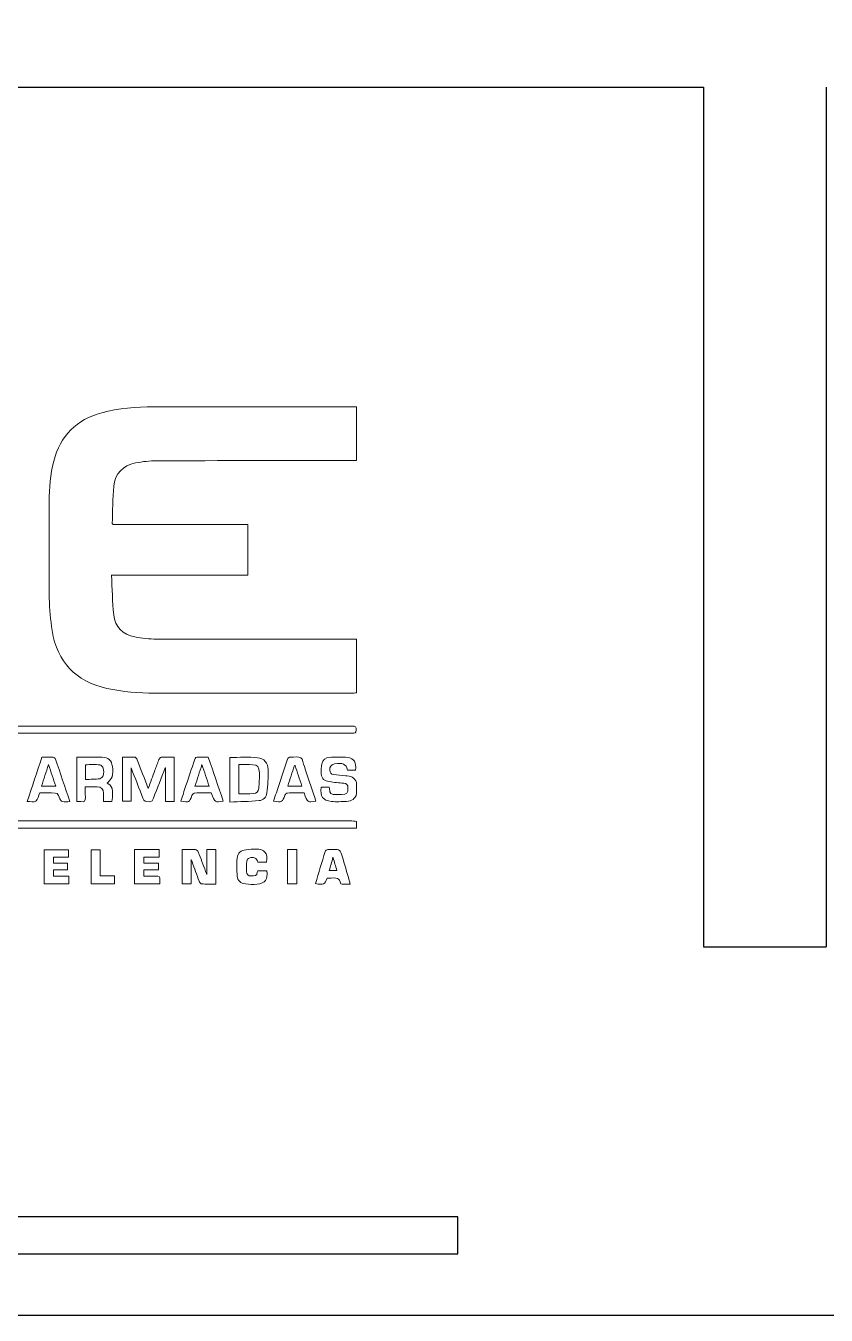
# Model space of a CAD drawing. Extents: x -410 to 1216, y 0 to 714.
# Drawn here: x 198.5 to 263.7, y 499.8 to 604.8 of the extents above; entities that cross this region are included whole.
import ezdxf

# ---------------------------------------------------------------- set-up
doc = ezdxf.new("R2010")
doc.units = 0
doc.header["$MEASUREMENT"] = 0

msp = doc.modelspace()

# ---------------------------------------------------------------- linework, layer by layer
at = {"linetype": 'Continuous'}
for p, q in [((153.72, 599.78), (253.72, 599.78)), ((253.72, 599.78), (253.72, 529.78)), ((263.72, 599.78), (263.72, 529.78)), ((253.72, 529.78), (263.72, 529.78))]:
    msp.add_line(p, q, dxfattribs=at)
for points in [[(533.72, 499.78), (533.72, 709.78), (83.72, 709.78), (83.72, 499.78)], [(183.72, 504.78), (233.72, 504.78), (233.72, 507.78), (183.72, 507.78)]]:
    msp.add_lwpolyline(points, close=True, dxfattribs=at)
at = {"color": 1, "lineweight": 0}
for points in [[(204.73, 573.27), (206.11, 573.65), (207.52, 573.75), (208.94, 573.75)], [(208.94, 573.75), (214.45, 573.75), (219.97, 573.75), (225.48, 573.75)], [(225.48, 573.75), (225.48, 572.29), (225.48, 570.83), (225.48, 569.37)], [(200.81, 569.32), (201.34, 571.41), (202.66, 572.7), (204.73, 573.27)], [(200.44, 566.04), (200.45, 567.14), (200.54, 568.24), (200.81, 569.32)], [(207.47, 569.18), (206.44, 568.98), (205.81, 568.32), (205.7, 567.28)], [(209.22, 569.36), (208.63, 569.36), (208.04, 569.29), (207.47, 569.18)], [(224.96, 569.37), (219.71, 569.37), (214.46, 569.37), (209.22, 569.36)], [(225.48, 569.37), (225.31, 569.37), (225.14, 569.37), (224.96, 569.37)], [(205.7, 567.28), (205.6, 566.28), (205.62, 565.26), (205.58, 564.25)], [(200.45, 558.16), (200.42, 560.79), (200.43, 563.41), (200.44, 566.04)], [(205.58, 564.25), (205.58, 564.24), (205.6, 564.22), (205.64, 564.17)], [(205.64, 564.17), (209.29, 564.17), (212.96, 564.17), (216.62, 564.17)], [(216.62, 564.17), (216.62, 562.78), (216.62, 561.42), (216.62, 560.03)], [(216.62, 560.03), (212.93, 560.03), (209.27, 560.03), (205.52, 560.03)], [(205.52, 560.03), (205.57, 558.94), (205.59, 557.87), (205.7, 556.81)], [(200.68, 555.53), (200.55, 556.4), (200.46, 557.28), (200.45, 558.16)], [(205.7, 556.81), (205.81, 555.82), (206.42, 555.19), (207.41, 555.01)], [(205.14, 550.82), (202.59, 551.4), (201.09, 552.96), (200.68, 555.53)], [(207.41, 555.01), (207.99, 554.9), (208.59, 554.84), (209.19, 554.84)], [(209.19, 554.84), (214.48, 554.82), (219.77, 554.83), (225.06, 554.83)], [(225.06, 554.83), (225.2, 554.83), (225.34, 554.83), (225.48, 554.84)], [(225.48, 554.84), (225.48, 553.38), (225.48, 551.92), (225.48, 550.46)], [(209.06, 550.43), (207.75, 550.44), (206.44, 550.53), (205.14, 550.82)], [(225.09, 550.43), (219.75, 550.43), (214.4, 550.42), (209.06, 550.43)], [(225.48, 550.46), (225.35, 550.45), (225.22, 550.43), (225.09, 550.43)], [(225.45, 547.43), (225.45, 547.17), (225.3, 547.16), (225.11, 547.17)], [(225.12, 547.74), (225.36, 547.76), (225.45, 547.67), (225.45, 547.43)], [(198.65, 541.61), (199.06, 542.83), (199.45, 544.01), (199.85, 545.22)], [(199.85, 545.22), (200.15, 545.22), (200.46, 545.23), (200.77, 545.22)], [(200.77, 545.22), (200.83, 545.21), (200.93, 545.13), (200.95, 545.07)], [(200.95, 545.07), (201.34, 543.93), (201.73, 542.79), (202.13, 541.6)], [(202.69, 545.22), (203.4, 545.22), (204.07, 545.23), (204.75, 545.22)], [(202.69, 541.6), (202.69, 542.81), (202.69, 544), (202.69, 545.22)], [(204.75, 545.22), (205.27, 545.2), (205.52, 544.98), (205.59, 544.45)], [(206.4, 545.22), (206.75, 545.22), (207.09, 545.23), (207.43, 545.21)], [(206.4, 541.63), (206.4, 542.82), (206.4, 544), (206.4, 545.22)], [(207.43, 545.21), (207.49, 545.21), (207.57, 545.09), (207.6, 545.01)], [(207.6, 545.01), (207.9, 544.24), (208.2, 543.47), (208.5, 542.67)], [(209.05, 544.16), (209.16, 544.46), (209.26, 544.75), (209.38, 545.04)], [(209.38, 545.04), (209.41, 545.11), (209.5, 545.21), (209.57, 545.22)], [(209.57, 545.22), (209.91, 545.23), (210.25, 545.22), (210.61, 545.22)], [(210.61, 545.22), (210.61, 544.01), (210.61, 542.83), (210.61, 541.62)], [(211.58, 542.92), (211.8, 543.6), (212.05, 544.29), (212.27, 544.98)], [(212.27, 544.98), (212.33, 545.18), (212.42, 545.25), (212.63, 545.23)], [(212.63, 545.23), (212.88, 545.21), (213.13, 545.22), (213.4, 545.22)], [(213.4, 545.22), (213.81, 544.03), (214.21, 542.84), (214.61, 541.65)], [(215.16, 545.2), (215.92, 545.2), (216.66, 545.24), (217.41, 545.18)], [(215.16, 541.57), (215.16, 542.82), (215.16, 544), (215.16, 545.2)], [(217.41, 545.18), (217.95, 545.15), (218.26, 544.73), (218.27, 544.21)], [(218.94, 542.33), (219.24, 543.22), (219.53, 544.11), (219.82, 544.99)], [(219.82, 544.99), (219.88, 545.16), (219.94, 545.24), (220.13, 545.23)], [(220.13, 545.23), (220.41, 545.2), (220.74, 545.3), (220.93, 545.17)], [(220.93, 545.17), (221.11, 545.06), (221.13, 544.71), (221.22, 544.47)], [(222.64, 544.69), (222.7, 545.01), (222.96, 545.18), (223.25, 545.2)], [(223.25, 545.2), (223.75, 545.23), (224.26, 545.25), (224.76, 545.2)], [(224.76, 545.2), (225.26, 545.15), (225.47, 544.75), (225.38, 544.17)], [(200.39, 544.62), (200.18, 543.99), (200, 543.43), (199.82, 542.87)], [(200.97, 542.87), (200.78, 543.45), (200.59, 544), (200.39, 544.62)], [(204.57, 544.6), (204.19, 544.63), (203.79, 544.61), (203.39, 544.61)], [(203.39, 544.61), (203.39, 544.21), (203.39, 543.83), (203.39, 543.4)], [(204.85, 544.32), (204.82, 544.43), (204.68, 544.59), (204.57, 544.6)], [(204.85, 543.73), (204.89, 543.92), (204.9, 544.13), (204.85, 544.32)], [(205.59, 544.45), (205.63, 544.17), (205.63, 543.87), (205.56, 543.61)], [(208.06, 541.89), (207.77, 542.69), (207.45, 543.48), (207.11, 544.34)], [(207.11, 544.34), (207.11, 543.4), (207.11, 542.53), (207.11, 541.63)], [(208.5, 542.67), (208.69, 543.17), (208.87, 543.67), (209.05, 544.16)], [(209.89, 544.35), (209.57, 543.53), (209.25, 542.72), (208.94, 541.89)], [(209.92, 544.35), (209.91, 544.35), (209.9, 544.35), (209.89, 544.35)], [(209.92, 541.62), (209.92, 542.53), (209.92, 543.44), (209.92, 544.35)], [(212.88, 544.62), (212.68, 543.98), (212.5, 543.44), (212.31, 542.86)], [(213.47, 542.86), (213.28, 543.44), (213.09, 543.99), (212.88, 544.62)], [(217.03, 544.61), (216.65, 544.63), (216.28, 544.62), (215.89, 544.62)], [(215.89, 544.62), (215.89, 543.8), (215.89, 543.03), (215.89, 542.24)], [(217.56, 543.95), (217.54, 544.43), (217.39, 544.6), (217.03, 544.61)], [(217.51, 542.68), (217.54, 543.1), (217.58, 543.53), (217.56, 543.95)], [(218.27, 544.21), (218.29, 543.58), (218.23, 542.94), (218.17, 542.31)], [(220.41, 544.54), (220.23, 543.98), (220.05, 543.43), (219.87, 542.87)], [(220.47, 544.53), (220.45, 544.53), (220.43, 544.53), (220.41, 544.54)], [(221.02, 542.87), (220.83, 543.44), (220.65, 543.99), (220.47, 544.53)], [(221.22, 544.47), (221.5, 543.62), (221.79, 542.77), (222.07, 541.93)], [(222.6, 543.86), (222.57, 544.13), (222.59, 544.42), (222.64, 544.69)], [(223.68, 544.67), (223.39, 544.61), (223.27, 544.45), (223.29, 544.16)], [(223.29, 544.16), (223.3, 543.95), (223.38, 543.82), (223.61, 543.8)], [(224.73, 544.17), (224.62, 544.67), (224.34, 544.79), (223.68, 544.67)], [(225.38, 544.17), (225.16, 544.17), (224.95, 544.17), (224.73, 544.17)], [(199.82, 542.87), (200.22, 542.87), (200.58, 542.87), (200.97, 542.87)], [(203.39, 543.4), (203.81, 543.42), (204.2, 543.42), (204.57, 543.47)], [(204.57, 543.47), (204.68, 543.48), (204.82, 543.62), (204.85, 543.73)], [(205.56, 543.61), (205.5, 543.42), (205.3, 543.26), (205.17, 543.11)], [(205.17, 543.11), (205.57, 542.94), (205.68, 542.57), (205.55, 541.62)], [(211.17, 541.63), (211.3, 542.06), (211.43, 542.49), (211.58, 542.92)], [(212.31, 542.86), (212.71, 542.86), (213.07, 542.86), (213.47, 542.86)], [(219.87, 542.87), (220.27, 542.87), (220.63, 542.87), (221.02, 542.87)], [(223.26, 543.23), (222.84, 543.28), (222.65, 543.44), (222.6, 543.86)], [(224.43, 543.1), (224.04, 543.13), (223.64, 543.17), (223.26, 543.23)], [(223.61, 543.8), (223.93, 543.77), (224.25, 543.72), (224.57, 543.71)], [(224.77, 542.74), (224.77, 542.98), (224.67, 543.09), (224.43, 543.1)], [(224.57, 543.71), (224.98, 543.69), (225.32, 543.57), (225.48, 543.16)], [(225.48, 543.16), (225.48, 542.85), (225.48, 542.55), (225.48, 542.24)], [(199.67, 542.31), (199.56, 542.07), (199.52, 541.77), (199.35, 541.64)], [(201.51, 541.61), (201.43, 541.62), (201.35, 541.74), (201.32, 541.83)], [(203.39, 541.96), (203.42, 541.66), (203.3, 541.55), (203.02, 541.6)], [(203.38, 542.81), (203.38, 542.52), (203.36, 542.24), (203.39, 541.96)], [(204.34, 542.81), (204.04, 542.82), (203.74, 542.81), (203.38, 542.81)], [(204.86, 542.28), (204.85, 542.65), (204.7, 542.8), (204.34, 542.81)], [(204.86, 541.62), (204.86, 541.85), (204.87, 542.06), (204.86, 542.28)], [(208.57, 541.59), (208.33, 541.6), (208.16, 541.62), (208.06, 541.89)], [(208.94, 541.89), (208.87, 541.7), (208.8, 541.58), (208.57, 541.59)], [(212.07, 542.11), (211.84, 541.53), (211.85, 541.53), (211.17, 541.63)], [(212.31, 542.3), (212.22, 542.3), (212.1, 542.2), (212.07, 542.11)], [(213.64, 542.31), (213.2, 542.31), (212.75, 542.32), (212.31, 542.3)], [(214.61, 541.65), (213.95, 541.5), (213.92, 541.52), (213.64, 542.31)], [(215.89, 542.24), (216.29, 542.24), (216.67, 542.23), (217.06, 542.25)], [(217.06, 542.25), (217.32, 542.26), (217.5, 542.4), (217.51, 542.68)], [(218.17, 542.31), (218.14, 541.95), (217.87, 541.71), (217.53, 541.68)], [(218.72, 541.63), (218.79, 541.87), (218.86, 542.1), (218.94, 542.33)], [(219.64, 542.14), (219.42, 541.55), (219.42, 541.54), (218.72, 541.63)], [(219.84, 542.3), (219.77, 542.3), (219.67, 542.21), (219.64, 542.14)], [(221.2, 542.31), (220.75, 542.31), (220.29, 542.32), (219.84, 542.3)], [(222.15, 541.65), (221.49, 541.5), (221.46, 541.52), (221.2, 542.31)], [(222.07, 541.93), (222.1, 541.84), (222.12, 541.74), (222.15, 541.65)], [(223.42, 541.62), (222.7, 541.72), (222.52, 542), (222.58, 542.77)], [(222.58, 542.77), (222.8, 542.77), (223.01, 542.77), (223.23, 542.77)], [(223.23, 542.77), (223.24, 542.75), (223.26, 542.73), (223.26, 542.71)], [(223.26, 542.71), (223.33, 542.19), (223.33, 542.19), (223.88, 542.18)], [(223.88, 542.18), (224, 542.17), (224.12, 542.17), (224.24, 542.18)], [(224.24, 542.18), (224.72, 542.2), (224.77, 542.27), (224.77, 542.74)], [(225.48, 542.24), (225.36, 541.84), (225.08, 541.63), (224.66, 541.62)], [(199.35, 541.64), (199.21, 541.53), (198.91, 541.61), (198.65, 541.61)], [(202.13, 541.6), (201.9, 541.6), (201.7, 541.58), (201.51, 541.61)], [(203.02, 541.6), (202.92, 541.61), (202.82, 541.6), (202.69, 541.6)], [(205.55, 541.62), (205.34, 541.62), (205.12, 541.62), (204.86, 541.62)], [(207.11, 541.63), (206.87, 541.63), (206.64, 541.63), (206.4, 541.63)], [(210.61, 541.62), (210.39, 541.62), (210.17, 541.62), (209.92, 541.62)], [(217.53, 541.68), (216.75, 541.61), (215.96, 541.6), (215.16, 541.57)], [(224.66, 541.62), (224.25, 541.61), (223.83, 541.56), (223.42, 541.62)], [(224.97, 540.03), (225.14, 540.03), (225.31, 540.01), (225.48, 539.99)], [(225.48, 539.99), (225.48, 539.81), (225.48, 539.63), (225.48, 539.45)], [(225.48, 539.45), (225.32, 539.44), (225.16, 539.43), (224.99, 539.43)], [(200.02, 534.9), (200.02, 535.82), (200.02, 536.73), (200.02, 537.68)], [(200.02, 537.68), (200.68, 537.68), (201.34, 537.68), (202.02, 537.68)], [(202.02, 537.68), (202.02, 537.49), (202.02, 537.31), (202.02, 537.08)], [(203.85, 534.91), (203.85, 535.83), (203.85, 536.75), (203.85, 537.68)], [(203.85, 537.68), (204.1, 537.68), (204.34, 537.68), (204.6, 537.68)], [(204.6, 537.68), (204.6, 536.98), (204.6, 536.29), (204.6, 535.56)], [(207.39, 534.91), (207.39, 535.82), (207.39, 536.73), (207.39, 537.69)], [(207.39, 537.69), (208.06, 537.69), (208.72, 537.69), (209.4, 537.69)], [(209.4, 537.69), (209.4, 537.5), (209.4, 537.31), (209.4, 537.09)], [(211.27, 537.7), (211.64, 537.7), (212, 537.71), (212.36, 537.69)], [(211.27, 534.9), (211.27, 535.83), (211.27, 536.75), (211.27, 537.7)], [(212.36, 537.69), (212.44, 537.69), (212.54, 537.58), (212.58, 537.5)], [(213.29, 535.67), (213.29, 536.37), (213.29, 537.01), (213.29, 537.69)], [(213.29, 537.69), (213.54, 537.69), (213.77, 537.69), (214.02, 537.69)], [(214.02, 537.69), (214.02, 536.77), (214.02, 535.85), (214.02, 534.89)], [(215.75, 536.99), (215.8, 537.45), (216.02, 537.62), (216.49, 537.68)], [(216.49, 537.68), (216.74, 537.72), (217.01, 537.74), (217.27, 537.74)], [(217.27, 537.74), (217.99, 537.72), (218.24, 537.43), (218.15, 536.67)], [(219.86, 534.91), (219.86, 535.83), (219.86, 536.74), (219.86, 537.69)], [(219.86, 537.69), (220.12, 537.69), (220.36, 537.69), (220.62, 537.69)], [(220.62, 537.69), (220.62, 536.76), (220.62, 535.84), (220.62, 534.91)], [(222.92, 537.54), (222.94, 537.61), (223.05, 537.68), (223.13, 537.7)], [(202.02, 537.08), (201.62, 537.08), (201.21, 537.08), (200.79, 537.08)], [(200.79, 537.08), (200.79, 536.91), (200.79, 536.77), (200.79, 536.6)], [(200.79, 536.6), (201.16, 536.6), (201.53, 536.6), (201.93, 536.6)], [(201.93, 536.6), (201.93, 536.39), (201.93, 536.23), (201.93, 536.05)], [(209.4, 537.09), (209, 537.09), (208.59, 537.09), (208.16, 537.09)], [(208.16, 537.09), (208.16, 536.91), (208.16, 536.77), (208.16, 536.59)], [(208.16, 536.59), (208.55, 536.59), (208.93, 536.59), (209.33, 536.59)], [(209.33, 536.59), (209.33, 536.41), (209.33, 536.24), (209.33, 536.05)], [(212.08, 536.7), (212.06, 536.75), (212.03, 536.8), (211.99, 536.88)], [(211.99, 536.88), (211.99, 536.2), (211.99, 535.56), (211.99, 534.9)], [(212.66, 535.12), (212.46, 535.64), (212.27, 536.17), (212.08, 536.7)], [(212.58, 537.5), (212.79, 536.98), (212.98, 536.45), (213.18, 535.92)], [(215.75, 535.54), (215.72, 536.02), (215.69, 536.51), (215.75, 536.99)], [(216.53, 536.75), (216.51, 536.47), (216.52, 536.18), (216.52, 535.9)], [(216.73, 537.01), (216.64, 536.98), (216.54, 536.84), (216.53, 536.75)], [(217.44, 536.67), (217.33, 537.01), (217.07, 537.14), (216.73, 537.01)], [(218.15, 536.67), (217.9, 536.67), (217.67, 536.67), (217.44, 536.67)], [(222.13, 534.93), (222.39, 535.8), (222.65, 536.67), (222.92, 537.54)], [(223.55, 537.07), (223.45, 536.68), (223.35, 536.34), (223.25, 535.99)], [(223.87, 535.99), (223.76, 536.35), (223.67, 536.68), (223.55, 537.07)], [(224.3, 537.15), (224.49, 536.5), (224.69, 535.84), (224.88, 535.19)], [(201.93, 536.05), (201.55, 536.05), (201.18, 536.05), (200.79, 536.05)], [(200.79, 536.05), (200.79, 535.87), (200.79, 535.72), (200.79, 535.54)], [(200.79, 535.54), (201.21, 535.54), (201.62, 535.54), (202.05, 535.54)], [(202.05, 535.54), (202.05, 535.31), (202.05, 535.11), (202.05, 534.9)], [(204.6, 535.56), (205, 535.56), (205.37, 535.56), (205.75, 535.56)], [(205.75, 535.56), (205.75, 535.33), (205.75, 535.13), (205.75, 534.91)], [(209.33, 536.05), (208.95, 536.05), (208.57, 536.05), (208.16, 536.05)], [(208.16, 536.05), (208.16, 535.88), (208.16, 535.73), (208.16, 535.54)], [(208.16, 535.54), (208.46, 535.54), (208.75, 535.54), (209.05, 535.54)], [(209.05, 535.54), (209.48, 535.54), (209.48, 535.54), (209.46, 535.11)], [(213.18, 535.92), (213.21, 535.85), (213.24, 535.79), (213.29, 535.67)], [(216.42, 534.9), (216.06, 534.95), (215.78, 535.16), (215.75, 535.54)], [(216.52, 535.9), (216.52, 535.65), (216.65, 535.54), (216.91, 535.55)], [(216.91, 535.55), (217.15, 535.55), (217.39, 535.52), (217.39, 535.87)], [(218.17, 535.96), (218.26, 535.29), (218.02, 534.94), (217.38, 534.88)], [(217.39, 535.87), (217.39, 535.9), (217.41, 535.93), (217.42, 535.96)], [(217.42, 535.96), (217.67, 535.96), (217.92, 535.96), (218.17, 535.96)], [(223.25, 535.99), (223.48, 535.99), (223.66, 535.99), (223.87, 535.99)], [(202.05, 534.9), (201.37, 534.9), (200.71, 534.9), (200.02, 534.9)], [(205.75, 534.91), (205.13, 534.91), (204.5, 534.91), (203.85, 534.91)], [(209.45, 534.91), (208.76, 534.91), (208.09, 534.91), (207.39, 534.91)], [(209.46, 535.11), (209.46, 535.05), (209.46, 534.99), (209.45, 534.91)], [(211.99, 534.9), (211.75, 534.9), (211.52, 534.9), (211.27, 534.9)], [(212.83, 534.9), (212.77, 534.9), (212.69, 535.03), (212.66, 535.12)], [(214.02, 534.89), (213.63, 534.89), (213.22, 534.88), (212.83, 534.9)], [(217.38, 534.88), (217.06, 534.85), (216.74, 534.86), (216.42, 534.9)], [(220.62, 534.91), (220.37, 534.91), (220.12, 534.91), (219.86, 534.91)], [(223.09, 535.36), (222.86, 534.84), (222.78, 534.81), (222.13, 534.93)], [(224.2, 534.9), (224.01, 535.42), (224.01, 535.42), (223.09, 535.36)], [(224.41, 534.89), (224.34, 534.89), (224.27, 534.89), (224.2, 534.9)], [(224.95, 534.89), (224.75, 534.89), (224.58, 534.89), (224.41, 534.89)], [(224.88, 535.19), (224.91, 535.1), (224.93, 535), (224.95, 534.89)]]:
    msp.add_open_spline(points, degree=3, dxfattribs=at)
for points, knots in [([(225.11, 547.17), (225, 547.17), (224.89, 547.17), (224.78, 547.17), (206.48, 547.17), (188.18, 547.17), (169.88, 547.17), (151.58, 547.17), (133.27, 547.17), (114.96, 547.17), (114.85, 547.17), (114.74, 547.18), (114.63, 547.17)], [7, 7, 7, 7, 8, 8, 8, 9, 9, 9, 10, 10, 10, 11, 11, 11, 11]), ([(114.64, 547.74), (114.74, 547.74), (114.84, 547.74), (114.94, 547.74), (151.57, 547.74), (188.19, 547.74), (224.82, 547.74), (224.92, 547.74), (225.02, 547.73), (225.12, 547.74)], [2, 2, 2, 2, 3, 3, 3, 4, 4, 4, 5, 5, 5, 5]), ([(201.32, 541.83), (201.14, 542.31), (201.15, 542.31), (200.63, 542.31), (200.31, 542.31), (199.98, 542.31), (199.67, 542.31)], [7, 7, 7, 7, 8, 8, 8, 9, 9, 9, 9]), ([(114.6, 540.03), (114.68, 540.02), (114.76, 540.03), (114.84, 540.03), (151.55, 540.03), (188.26, 540.03), (224.97, 540.03)], [4, 4, 4, 4, 5, 5, 5, 6, 6, 6, 6]), ([(224.99, 539.43), (188.27, 539.43), (151.54, 539.43), (114.81, 539.43), (114.74, 539.43), (114.67, 539.44), (114.6, 539.43)], [0, 0, 0, 0, 1, 1, 1, 2, 2, 2, 2]), ([(223.13, 537.7), (223.27, 537.72), (223.41, 537.7), (223.55, 537.7), (224.14, 537.7), (224.14, 537.7), (224.3, 537.15)], [5, 5, 5, 5, 6, 6, 6, 7, 7, 7, 7])]:
    msp.add_open_spline(points, degree=3, knots=knots, dxfattribs=at)

doc.saveas('drawing.dxf')
